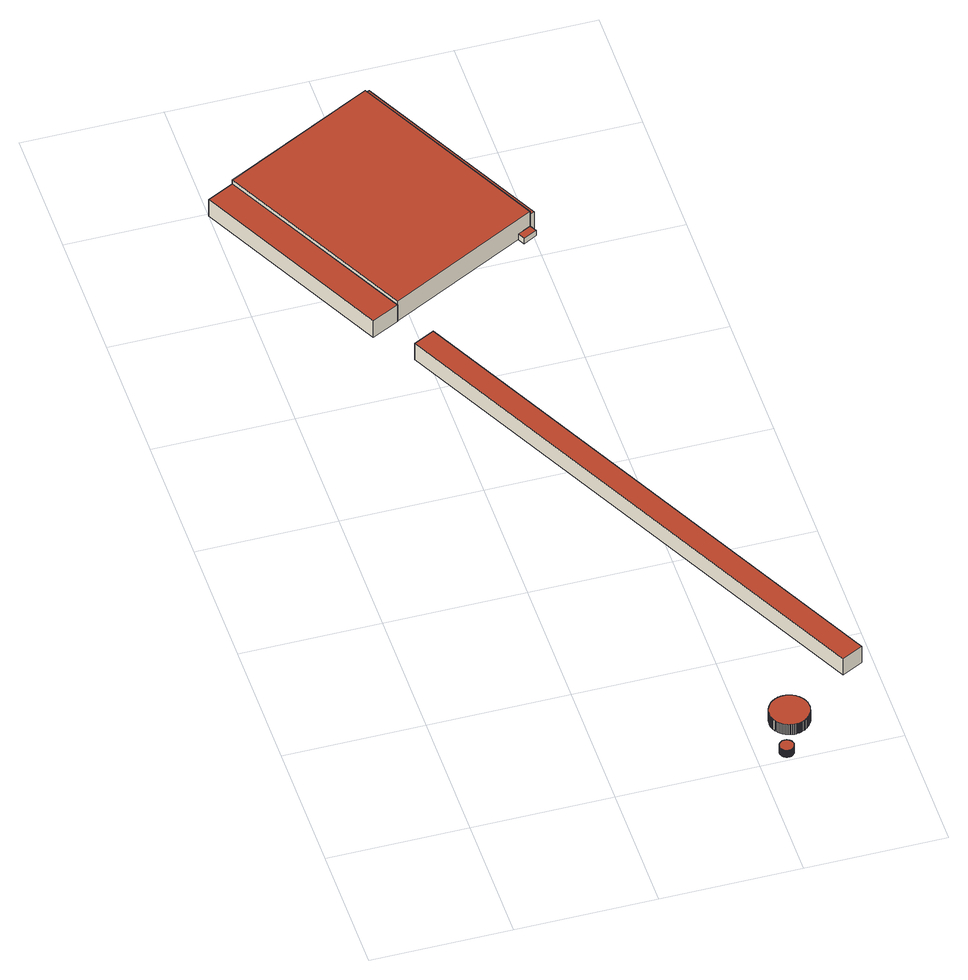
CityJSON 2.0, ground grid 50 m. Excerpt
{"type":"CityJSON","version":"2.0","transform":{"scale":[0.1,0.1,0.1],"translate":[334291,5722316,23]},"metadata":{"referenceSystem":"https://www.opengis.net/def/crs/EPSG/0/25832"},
"CityObjects":{
"building1":{"type":"Building","attributes":{"Geometrietyp2DReferenz":"3000","Gemeindeschluessel":"05170044","function":"31001_2100","roofType":"1000","measuredHeight":7.6},"address":[{"country":"Germany","locality":"Voerde","thoroughfareNumber":"36","thoroughfareName":"Schleusenstraße"}],"geometry":[{"type":"Solid","lod":"2","boundaries":[[[[0,1,2,3]],[[4,5,1,0]],[[6,7,5,4]],[[3,2,7,6]],[[4,0,3,6]],[[1,5,7,2]]]],"semantics":{"surfaces":[{"type":"WallSurface"},{"type":"RoofSurface"},{"type":"GroundSurface"}],"values":[[0,0,0,0,1,2]]}}]},
"building2":{"type":"Building","attributes":{"Geometrietyp2DReferenz":"3000","Gemeindeschluessel":"05170044","function":"51003_1201","roofType":"1000","measuredHeight":3.22},"geometry":[{"type":"Solid","lod":"2","boundaries":[[[[8,9,10,11]],[[12,13,9,8]],[[14,15,13,12]],[[16,17,15,14]],[[18,19,17,16]],[[20,21,19,18]],[[22,23,21,20]],[[24,25,23,22]],[[26,27,25,24]],[[28,29,27,26]],[[30,31,29,28]],[[32,33,31,30]],[[34,35,33,32]],[[36,37,35,34]],[[38,39,37,36]],[[40,41,39,38]],[[42,43,41,40]],[[44,45,43,42]],[[46,47,45,44]],[[48,49,47,46]],[[50,51,49,48]],[[52,53,51,50]],[[54,55,53,52]],[[56,57,55,54]],[[58,59,57,56]],[[60,61,59,58]],[[62,63,61,60]],[[64,65,63,62]],[[66,67,65,64]],[[68,69,67,66]],[[70,71,69,68]],[[72,73,71,70]],[[74,75,73,72]],[[76,77,75,74]],[[78,79,77,76]],[[80,81,79,78]],[[82,83,81,80]],[[84,85,83,82]],[[86,87,85,84]],[[88,89,87,86]],[[90,91,89,88]],[[92,93,91,90]],[[94,95,93,92]],[[96,97,95,94]],[[98,99,97,96]],[[100,101,99,98]],[[102,103,101,100]],[[104,105,103,102]],[[106,107,105,104]],[[108,109,107,106]],[[110,111,109,108]],[[112,113,111,110]],[[114,115,113,112]],[[116,117,115,114]],[[118,119,117,116]],[[120,121,119,118]],[[122,123,121,120]],[[11,10,123,122]],[[120,118,116,114,112,110,108,106,104,102,100,98,96,94,92,90,88,86,84,82,80,78,76,74,72,70,68,66,64,62,60,58,56,54,52,50,48,46,44,42,40,38,36,34,32,30,28,26,24,22,20,18,16,14,12,8,11,122]],[[9,13,15,17,19,21,23,25,27,29,31,33,35,37,39,41,43,45,47,49,51,53,55,57,59,61,63,65,67,69,71,73,75,77,79,81,83,85,87,89,91,93,95,97,99,101,103,105,107,109,111,113,115,117,119,121,123,10]]]],"semantics":{"surfaces":[{"type":"WallSurface"},{"type":"RoofSurface"},{"type":"GroundSurface"}],"values":[[0,0,0,0,0,0,0,0,0,0,0,0,0,0,0,0,0,0,0,0,0,0,0,0,0,0,0,0,0,0,0,0,0,0,0,0,0,0,0,0,0,0,0,0,0,0,0,0,0,0,0,0,0,0,0,0,0,0,1,2]]}}]},
"building3":{"type":"Building","attributes":{"Geometrietyp2DReferenz":"3000","Gemeindeschluessel":"05170044","function":"51003_1201","roofType":"1000","measuredHeight":4.51},"geometry":[{"type":"Solid","lod":"2","boundaries":[[[[124,125,126,127]],[[128,129,125,124]],[[130,131,129,128]],[[132,133,131,130]],[[134,135,133,132]],[[136,137,135,134]],[[138,139,137,136]],[[140,141,139,138]],[[142,143,141,140]],[[144,145,143,142]],[[146,147,145,144]],[[148,149,147,146]],[[150,151,149,148]],[[152,153,151,150]],[[154,155,153,152]],[[156,157,155,154]],[[158,159,157,156]],[[160,161,159,158]],[[162,163,161,160]],[[164,165,163,162]],[[166,167,165,164]],[[168,169,167,166]],[[170,171,169,168]],[[172,173,171,170]],[[174,175,173,172]],[[176,177,175,174]],[[178,179,177,176]],[[180,181,179,178]],[[182,183,181,180]],[[184,185,183,182]],[[186,187,185,184]],[[188,189,187,186]],[[190,191,189,188]],[[192,193,191,190]],[[194,195,193,192]],[[196,197,195,194]],[[198,199,197,196]],[[200,201,199,198]],[[202,203,201,200]],[[204,205,203,202]],[[206,207,205,204]],[[208,209,207,206]],[[210,211,209,208]],[[212,213,211,210]],[[214,215,213,212]],[[216,217,215,214]],[[218,219,217,216]],[[220,221,219,218]],[[222,223,221,220]],[[224,225,223,222]],[[226,227,225,224]],[[228,229,227,226]],[[230,231,229,228]],[[232,233,231,230]],[[234,235,233,232]],[[236,237,235,234]],[[238,239,237,236]],[[240,241,239,238]],[[242,243,241,240]],[[244,245,243,242]],[[246,247,245,244]],[[248,249,247,246]],[[250,251,249,248]],[[252,253,251,250]],[[254,255,253,252]],[[256,257,255,254]],[[258,259,257,256]],[[260,261,259,258]],[[262,263,261,260]],[[264,265,263,262]],[[266,267,265,264]],[[268,269,267,266]],[[270,271,269,268]],[[272,273,271,270]],[[274,275,273,272]],[[276,277,275,274]],[[278,279,277,276]],[[280,281,279,278]],[[282,283,281,280]],[[284,285,283,282]],[[286,287,285,284]],[[288,289,287,286]],[[290,291,289,288]],[[292,293,291,290]],[[294,295,293,292]],[[296,297,295,294]],[[298,299,297,296]],[[300,301,299,298]],[[302,303,301,300]],[[304,305,303,302]],[[306,307,305,304]],[[308,309,307,306]],[[310,311,309,308]],[[312,313,311,310]],[[314,315,313,312]],[[127,126,315,314]],[[312,310,308,306,304,302,300,298,296,294,292,290,288,286,284,282,280,278,276,274,272,270,268,266,264,262,260,258,256,254,252,250,248,246,244,242,240,238,236,234,232,230,228,226,224,222,220,218,216,214,212,210,208,206,204,202,200,198,196,194,192,190,188,186,184,182,180,178,176,174,172,170,168,166,164,162,160,158,156,154,152,150,148,146,144,142,140,138,136,134,132,130,128,124,127,314]],[[125,129,131,133,135,137,139,141,143,145,147,149,151,153,155,157,159,161,163,165,167,169,171,173,175,177,179,181,183,185,187,189,191,193,195,197,199,201,203,205,207,209,211,213,215,217,219,221,223,225,227,229,231,233,235,237,239,241,243,245,247,249,251,253,255,257,259,261,263,265,267,269,271,273,275,277,279,281,283,285,287,289,291,293,295,297,299,301,303,305,307,309,311,313,315,126]]]],"semantics":{"surfaces":[{"type":"WallSurface"},{"type":"RoofSurface"},{"type":"GroundSurface"}],"values":[[0,0,0,0,0,0,0,0,0,0,0,0,0,0,0,0,0,0,0,0,0,0,0,0,0,0,0,0,0,0,0,0,0,0,0,0,0,0,0,0,0,0,0,0,0,0,0,0,0,0,0,0,0,0,0,0,0,0,0,0,0,0,0,0,0,0,0,0,0,0,0,0,0,0,0,0,0,0,0,0,0,0,0,0,0,0,0,0,0,0,0,0,0,0,0,0,1,2]]}}]},
"building4":{"type":"Building","attributes":{"Geometrietyp2DReferenz":"3000","Gemeindeschluessel":"05170044","function":"51009_1610","roofType":"1000","measuredHeight":7.56},"geometry":[{"type":"Solid","lod":"2","boundaries":[[[[316,317,318,319]],[[320,321,317,316]],[[322,323,321,320]],[[319,318,323,322]],[[320,316,319,322]],[[317,321,323,318]]]],"semantics":{"surfaces":[{"type":"WallSurface"},{"type":"RoofSurface"},{"type":"GroundSurface"}],"values":[[0,0,0,0,1,2]]}}]},
"building5":{"type":"Building","attributes":{"Geometrietyp2DReferenz":"3000","Gemeindeschluessel":"05170044","function":"31001_2100","roofType":"1000","measuredHeight":9.25},"address":[{"country":"Germany","locality":"Voerde","thoroughfareNumber":"36","thoroughfareName":"Schleusenstraße"}],"geometry":[{"type":"Solid","lod":"2","boundaries":[[[[324,325,326,327]],[[328,329,325,324]],[[330,331,329,328]],[[327,326,331,330]],[[328,324,327,330]],[[325,329,331,326]]]],"semantics":{"surfaces":[{"type":"WallSurface"},{"type":"RoofSurface"},{"type":"GroundSurface"}],"values":[[0,0,0,0,1,2]]}}]},
"building6":{"type":"Building","attributes":{"Geometrietyp2DReferenz":"3000","Gemeindeschluessel":"05170044","function":"31001_2100","roofType":"1000","measuredHeight":7.85},"address":[{"country":"Germany","locality":"Voerde","thoroughfareNumber":"36","thoroughfareName":"Schleusenstraße"}],"geometry":[{"type":"Solid","lod":"2","boundaries":[[[[332,333,334,335]],[[336,325,333,332]],[[337,326,325,336]],[[335,334,326,337]],[[336,332,335,337]],[[333,325,326,334]]]],"semantics":{"surfaces":[{"type":"WallSurface"},{"type":"RoofSurface"},{"type":"GroundSurface"}],"values":[[0,0,0,0,1,2]]}}]},
"building7":{"type":"Building","attributes":{"Geometrietyp2DReferenz":"3000","Gemeindeschluessel":"05170044","function":"31001_2463","roofType":"1000","measuredHeight":2.44},"address":[{"country":"Germany","locality":"Voerde","thoroughfareNumber":"36","thoroughfareName":"Schleusenstraße"}],"geometry":[{"type":"Solid","lod":"2","boundaries":[[[[338,339,340,341]],[[342,343,339,338]],[[344,345,343,342]],[[341,340,345,344]],[[342,338,341,344]],[[339,343,345,340]]]],"semantics":{"surfaces":[{"type":"WallSurface"},{"type":"RoofSurface"},{"type":"GroundSurface"}],"values":[[0,0,0,0,1,2]]}}]}
},
"vertices":[
[455,2340,84],[455,2340,8],[97,3041,8],[97,3041,84],[357,2291,84],[357,2291,8],[0,2992,84],[0,2992,8],
[1079,26,43],[1079,26,11],[1081,23,11],[1081,23,43],[1078,29,43],[1078,29,11],[1078,32,43],[1078,32,11],[1078,36,43],[1078,36,11],[1078,38,43],[1078,38,11],[1079,41,43],[1079,41,11],[1079,43,43],[1079,43,11],[1080,45,43],[1080,45,11],[1081,47,43],[1081,47,11],[1082,49,43],[1082,49,11],[1084,51,43],[1084,51,11],[1085,53,43],[1085,53,11],[1087,54,43],[1087,54,11],[1090,56,43],[1090,56,11],[1092,57,43],[1092,57,11],[1095,59,43],[1095,59,11],[1099,59,43],[1099,59,11],[1102,60,43],[1102,60,11],[1103,60,43],[1103,60,11],[1107,59,43],[1107,59,11],[1110,59,43],[1110,59,11],[1113,57,43],[1113,57,11],[1116,56,43],[1116,56,11],[1118,54,43],[1118,54,11],[1120,53,43],[1120,53,11],[1122,51,43],[1122,51,11],[1123,49,43],[1123,49,11],[1125,47,43],[1125,47,11],[1125,45,43],[1125,45,11],[1126,43,43],[1126,43,11],[1127,41,43],[1127,41,11],[1128,38,43],[1128,38,11],[1128,36,43],[1128,36,11],[1128,32,43],[1128,32,11],[1127,29,43],[1127,29,11],[1126,26,43],[1126,26,11],[1125,23,43],[1125,23,11],[1125,22,43],[1125,22,11],[1124,22,43],[1124,22,11],[1122,19,43],[1122,19,11],[1120,16,43],[1120,16,11],[1117,14,43],[1117,14,11],[1115,13,43],[1115,13,11],[1112,11,43],[1112,11,11],[1110,11,43],[1110,11,11],[1107,10,43],[1107,10,11],[1105,10,43],[1105,10,11],[1103,10,43],[1103,10,11],[1101,10,43],[1101,10,11],[1099,10,43],[1099,10,11],[1096,11,43],[1096,11,11],[1094,11,43],[1094,11,11],[1091,13,43],[1091,13,11],[1088,14,43],[1088,14,11],[1086,16,43],[1086,16,11],[1084,19,43],[1084,19,11],[1081,22,43],[1081,22,11],
[1087,138,68],[1087,138,22],[1090,133,22],[1090,133,68],[1085,144,68],[1085,144,22],[1083,150,68],[1083,150,22],[1082,155,68],[1082,155,22],[1082,160,68],[1082,160,22],[1081,166,68],[1081,166,22],[1082,170,68],[1082,170,22],[1082,175,68],[1082,175,22],[1083,180,68],[1083,180,22],[1084,184,68],[1084,184,22],[1085,188,68],[1085,188,22],[1086,192,68],[1086,192,22],[1088,195,68],[1088,195,22],[1089,198,68],[1089,198,22],[1091,201,68],[1091,201,22],[1093,204,68],[1093,204,22],[1095,207,68],[1095,207,22],[1097,210,68],[1097,210,22],[1099,213,68],[1099,213,22],[1102,216,68],[1102,216,22],[1105,219,68],[1105,219,22],[1109,222,68],[1109,222,22],[1113,225,68],[1113,225,22],[1117,227,68],[1117,227,22],[1122,230,68],[1122,230,22],[1127,232,68],[1127,232,22],[1132,234,68],[1132,234,22],[1138,235,68],[1138,235,22],[1143,236,68],[1143,236,22],[1150,236,68],[1150,236,22],[1151,236,68],[1151,236,22],[1153,236,68],[1153,236,22],[1159,236,68],[1159,236,22],[1165,235,68],[1165,235,22],[1171,234,68],[1171,234,22],[1176,232,68],[1176,232,22],[1181,230,68],[1181,230,22],[1186,227,68],[1186,227,22],[1190,225,68],[1190,225,22],[1194,222,68],[1194,222,22],[1197,219,68],[1197,219,22],[1200,216,68],[1200,216,22],[1203,213,68],[1203,213,22],[1206,210,68],[1206,210,22],[1208,207,68],[1208,207,22],[1210,204,68],[1210,204,22],[1212,201,68],[1212,201,22],[1214,198,68],[1214,198,22],[1215,195,68],[1215,195,22],[1217,192,68],[1217,192,22],[1218,188,68],[1218,188,22],[1219,184,68],[1219,184,22],[1220,180,68],[1220,180,22],[1221,175,68],[1221,175,22],[1221,170,68],[1221,170,22],[1221,166,68],[1221,166,22],[1221,160,68],[1221,160,22],[1220,155,68],[1220,155,22],[1219,150,68],[1219,150,22],[1218,144,68],[1218,144,22],[1216,138,68],[1216,138,22],[1213,133,68],[1213,133,22],[1212,131,68],[1212,131,22],[1211,130,68],[1211,130,22],[1208,125,68],[1208,125,22],[1204,120,68],[1204,120,22],[1200,116,68],[1200,116,22],[1196,112,68],[1196,112,22],[1191,109,68],[1191,109,22],[1187,106,68],[1187,106,22],[1183,104,68],[1183,104,22],[1178,102,68],[1178,102,22],[1174,100,68],[1174,100,22],[1170,99,68],[1170,99,22],[1166,98,68],[1166,98,22],[1162,97,68],[1162,97,22],[1158,97,68],[1158,97,22],[1155,96,68],[1155,96,22],[1151,96,68],[1151,96,22],[1148,96,68],[1148,96,22],[1144,97,68],[1144,97,22],[1141,97,68],[1141,97,22],[1137,98,68],[1137,98,22],[1133,99,68],[1133,99,22],[1129,100,68],[1129,100,22],[1124,102,68],[1124,102,22],[1120,104,68],[1120,104,22],[1116,106,68],[1116,106,22],[1111,109,68],[1111,109,22],[1107,112,68],[1107,112,22],[1103,116,68],[1103,116,22],[1099,120,68],[1099,120,22],[1095,125,68],[1095,125,22],[1092,130,68],[1092,130,22],[1091,131,68],[1091,131,22],
[1386,327,85],[1386,327,10],[1461,365,10],[1461,365,85],[457,2150,85],[457,2150,10],[532,2188,85],[532,2188,10],
[995,2616,101],[995,2616,9],[638,3317,9],[638,3317,101],[455,2340,101],[455,2340,9],[97,3041,101],[97,3041,9],
[1012,2624,88],[1012,2624,9],[654,3325,9],[654,3325,88],[995,2616,88],[638,3317,88],
[995,2615,35],[995,2615,10],[946,2591,10],[946,2591,35],[1008,2590,35],[1008,2590,10],[959,2565,35],[959,2565,10]
]}
